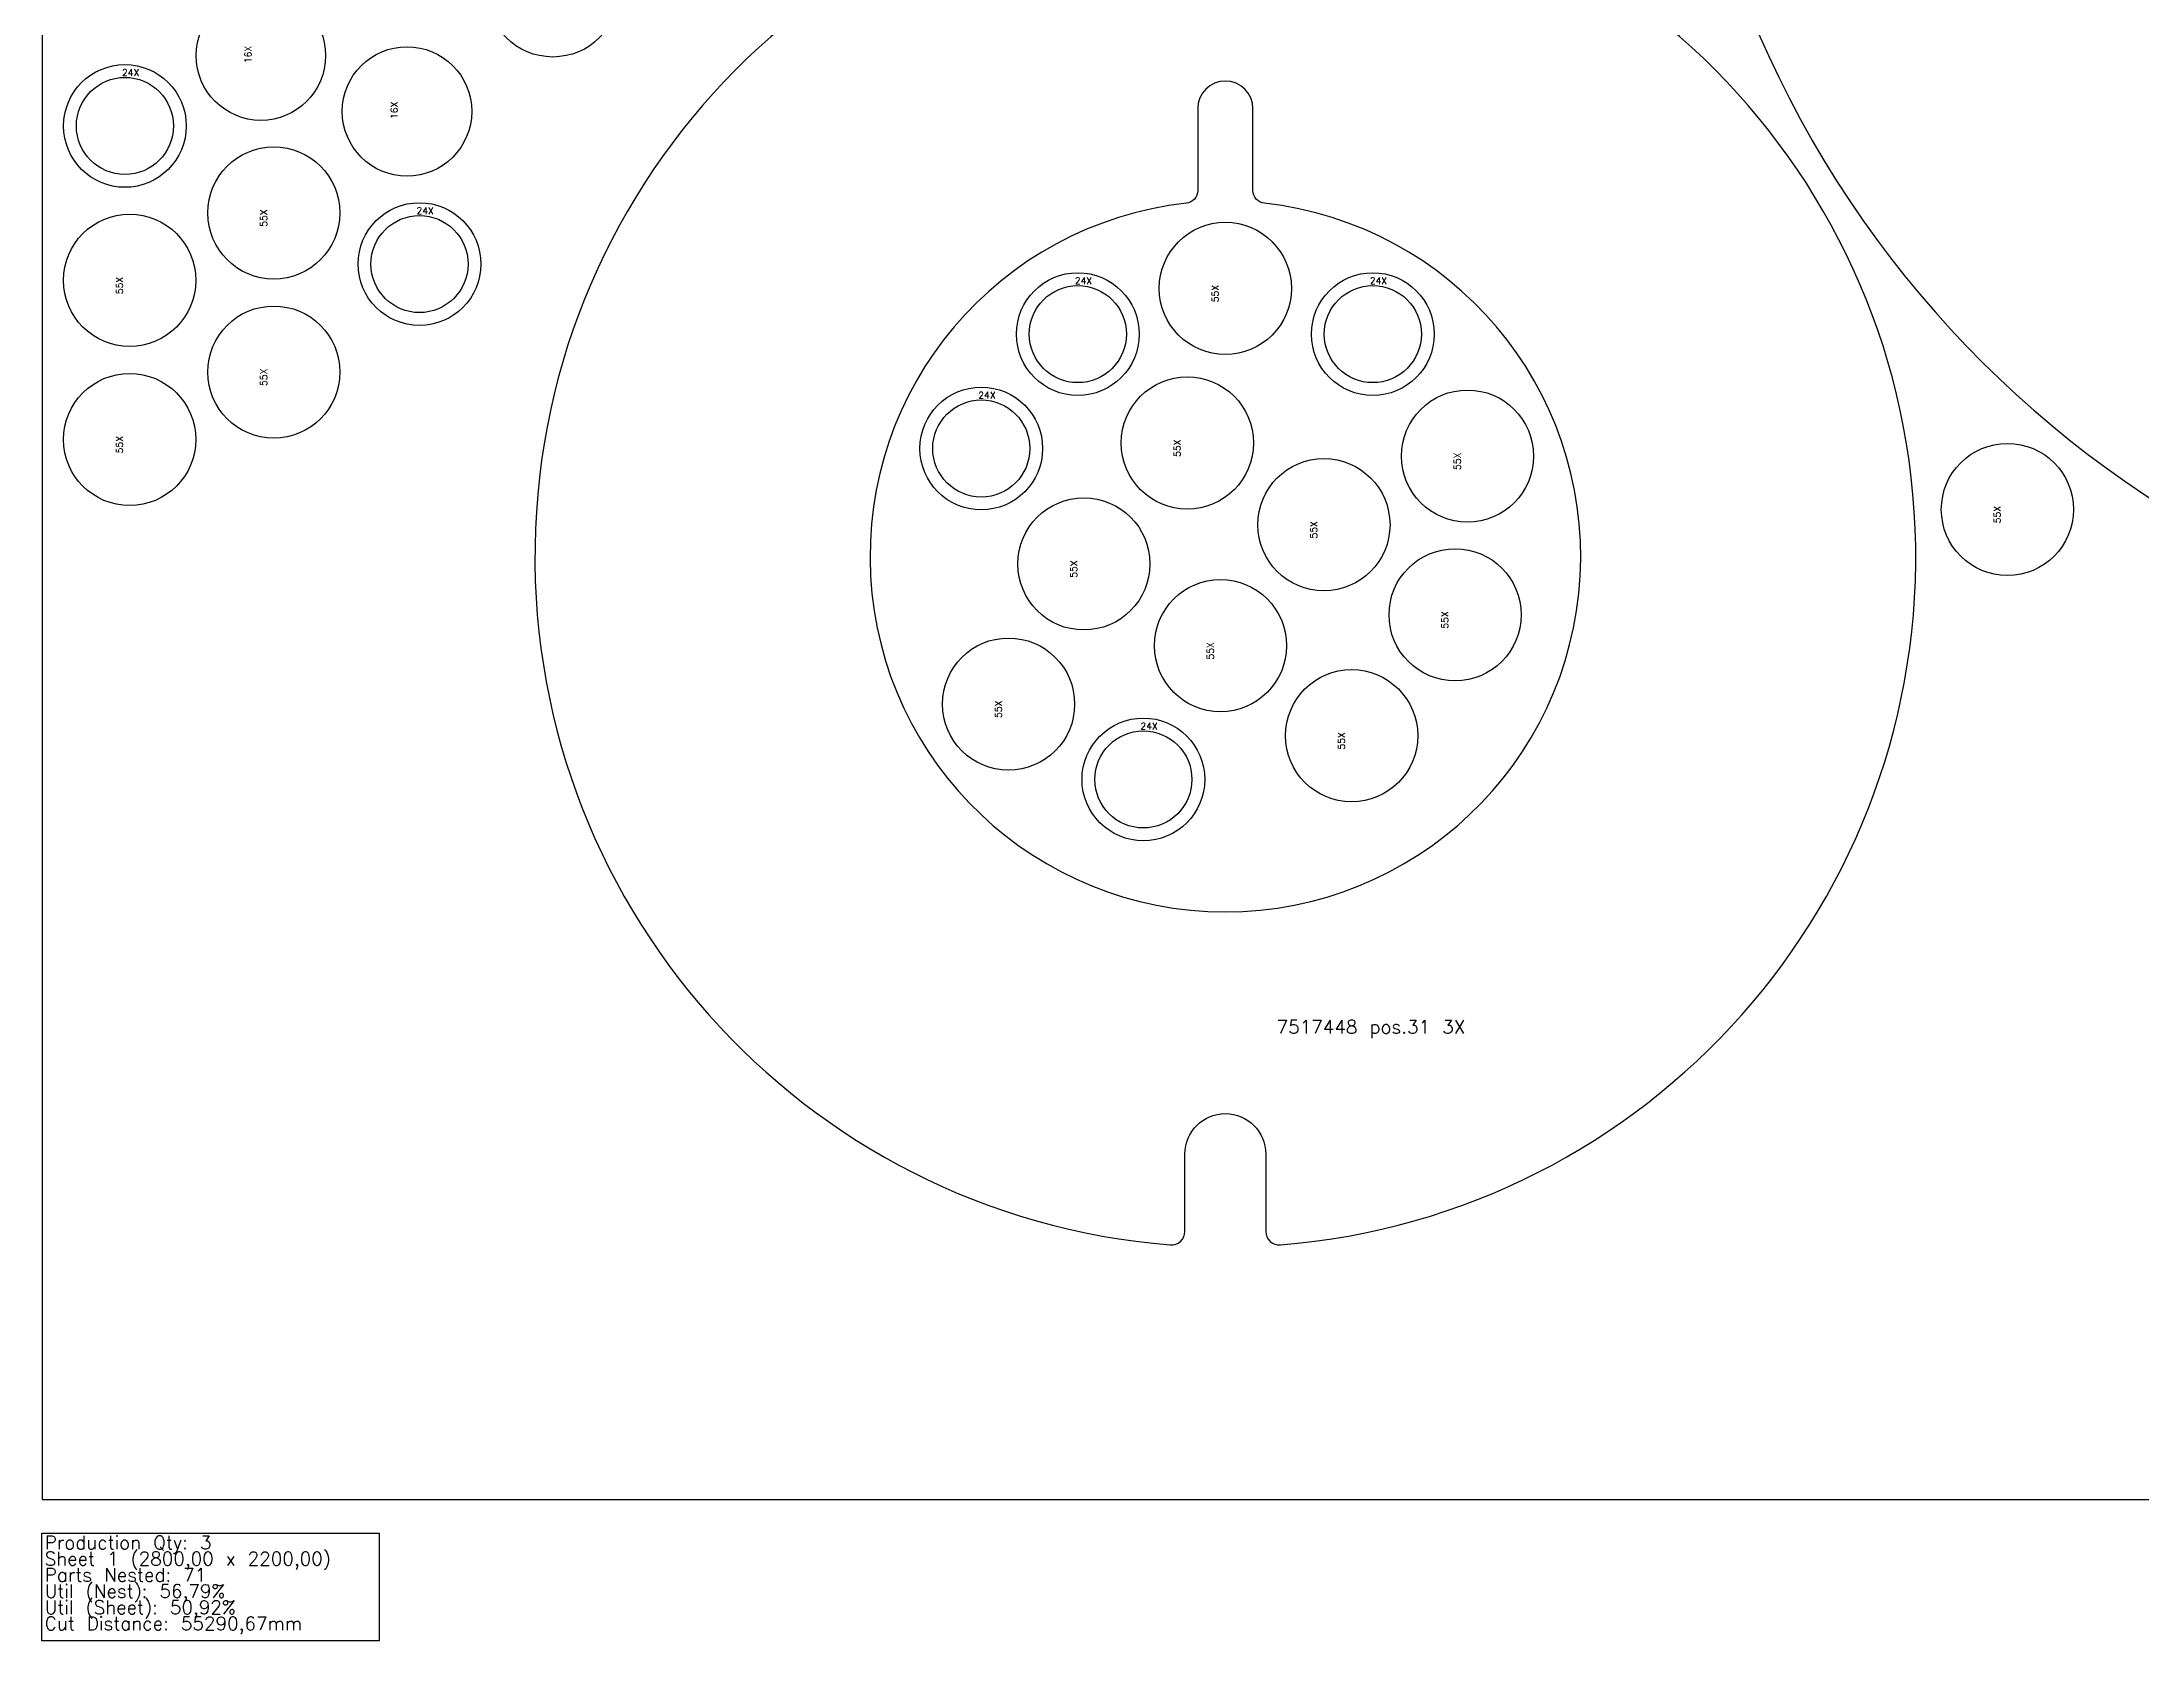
# Model space of a CAD drawing. Header units: millimetres. Extents: x 0 to 11020, y -105 to 2363.
# Drawn here: x 0 to 1557, y -105 to 1081 of the extents above; entities that cross this region are included whole.
import ezdxf

# ---------------------------------------------------------------- set-up
doc = ezdxf.new("R2010")
doc.units = ezdxf.units.MM
for name, color, linetype in [('--NestedParts--', 7, 'Continuous'), ('sheet', 24, 'Continuous'), ('Stats', 7, 'Continuous'), ('Texto', 7, 'Continuous')]:
    doc.layers.add(name, color=color, linetype=linetype)
doc.styles.get("Standard").update_dxf_attribs({"font": 'txt.shx'})

msp = doc.modelspace()

# ---------------------------------------------------------------- linework, layer by layer
at = {"layer": '--NestedParts--', "color": 7}
for points in [[(1242.037018267206, 1171.4561681, 6.753016938759935), (1242.037018267206, 1626.456168100001), (1434.002044249778, 1568.623324731935, -0.4022967585600651), (1451.002388604858, 1538.458262973349, 0.1265501911337826), (1451.002388604858, 1259.454073226652, -0.4022967585490418), (1434.002044249778, 1229.289011468064)], [(907.546875136952, 256.0626942199999), (907.546875136952, 198.6588573042548, 0.437774168494972), (918.343687885954, 188.69065338163, 25.06009592289375), (836.7500623879458, 188.69065338163, 0.4377741685287639), (847.5468751369485, 198.6588573042548), (847.5468751369485, 256.0626942199999, -0.9999971257662252)], [(857.0468751369498, 1031.06269422), (857.0468751369498, 970.4093359902646, -0.3823179935507186), (848.5908311809069, 960.9668704341555, 18.14488805900873), (906.5029190929944, 960.9668704341555, -0.3823179935612325), (898.0468751369498, 970.4093359902646), (898.0468751369498, 1031.06269422, 0.9999958994522764)]]:
    msp.add_lwpolyline(points, format="xyb", close=True, dxfattribs=at)
for centre, radius in [((378.8381238413959, 1118.419839622478), 49), ((162.3132420573529, 1070.440751799582), 48), ((270.6778844666323, 1029.043102998364), 48), ((61.50000010000017, 1018.297287991592), 45.49999999999999), ((61.50000010000017, 1018.297287991592), 36), ((171.8963103291966, 953.8160331559916), 49), ((65.00000010000021, 903.844252067695), 49), ((279.9607817687044, 915.9058110326498), 45.49999999999999), ((279.9607817687044, 915.9058110326498), 36), ((877.5468751369519, 897.8516036359085), 49), ((768.1550364221672, 863.9719857862857), 45.49999999999999), ((986.9387136733378, 863.971985244572), 45.49999999999999), ((768.1550364221672, 863.9719857862857), 36), ((986.9387136733378, 863.971985244572), 36), ((171.8963103291966, 835.7927031559917), 49), ((65.00000010000018, 785.820922067695), 49), ((849.3700625890683, 783.2466876027788), 49), ((696.5583447524411, 779.1472520086179), 45.49999999999999), ((696.5583447524411, 779.1472520086179), 36), ((1057.139947399155, 773.5163101927961), 49), ((1457.509626292335, 733.9596742081521), 49), ((950.6540744905194, 722.6668755809917), 49), ((772.6490126119354, 693.581582101489), 49), ((1047.920687920671, 655.8566532399459), 49), ((873.9330245133864, 633.0017700797015), 49), ((716.7928922381036, 589.6377709671666), 49), ((971.199637943538, 566.1915477386563), 49), ((816.7523118924335, 533.7889178878072), 45.49999999999999), ((816.7523118924335, 533.7889178878072), 36)]:
    msp.add_circle(centre, radius, dxfattribs=at)
at = {"layer": 'sheet', "color": 7}
msp.add_lwpolyline([(1e-07, 1e-07), (2800.0000001, 1e-07), (2800.0000001, 2200.0000001), (1e-07, 2200.0000001)], close=True, dxfattribs=at)
at = {"layer": 'Stats', "color": 151}
msp.add_lwpolyline([(0, -25), (250, -25), (250, -105), (0, -105), (0, -25)], close=True, dxfattribs=at)

# ---------------------------------------------------------------- texts
at = {"layer": 'Stats', "color": 60}
for s, p in [('Production Qty: 3', (2, -37)), ('Sheet 1 (2800,00 x 2200,00)', (2, -49)), ('Parts Nested: 71', (2, -61)), ('Util (Nest): 56,79%', (2, -73)), ('Util (Sheet): 50,92%', (2, -85)), ('Cut Distance: 55290,67mm', (2, -97))]:
    msp.add_text(s, height=10, dxfattribs=at).set_placement(p)
at = {"layer": 'Texto', "color": 3, "char_height": 5, "width": 1.270436080034414, "attachment_point": 1, "rotation": 90}
for s, insert in [('16X', (150.2887461668133, 1064.850570175953)), ('16X', (258.6533885760927, 1023.452921374735)), ('55X', (161.856616546021, 943.5281916897015)), ('55X', (54.9603063168246, 893.556410601405)), ('55X', (867.507181353776, 887.5637621696183)), ('55X', (161.8566165460209, 825.5048616897017)), ('55X', (54.96030631682455, 775.533080601405)), ('55X', (839.3303688058928, 772.9588461364885)), ('55X', (1047.10025361598, 763.2284687265062)), ('55X', (1447.469932509159, 723.6718327418621)), ('55X', (940.6143807073435, 712.3790341147017)), ('55X', (762.6093188287596, 683.293740635199)), ('55X', (1037.880994137495, 645.5688117736559)), ('55X', (863.8933307302108, 622.7139286134116)), ('55X', (706.753198454928, 579.3499295008764)), ('55X', (961.1599441603624, 555.9037062723661))]:
    msp.add_mtext(s, dxfattribs=dict(at, insert=insert))
at = {"layer": 'Texto', "color": 3, "attachment_point": 1}
for s, insert, char_height, width in [('24X', (59.26727176025937, 1060.341755649098), 5, 1.270436080034414), ('24X', (277.7280534289636, 957.9502786901566), 5, 1.270436080034414), ('24X', (765.9223080824264, 906.0164534437918), 5, 1.270436080034414), ('24X', (984.7059853335973, 906.0164529020784), 5, 1.270436080034414), ('24X', (694.3256164127005, 821.1917196661238), 5, 1.270436080034414), ('24X', (814.5195835526926, 575.8333855453131), 5, 1.270436080034414), ('7517448 pos.31 3X', (915.5298146277111, 355.3377138745488), 10, 133.8425245625494)]:
    msp.add_mtext(s, dxfattribs=dict(at, insert=insert, char_height=char_height, width=width))

doc.saveas('drawing.dxf')
